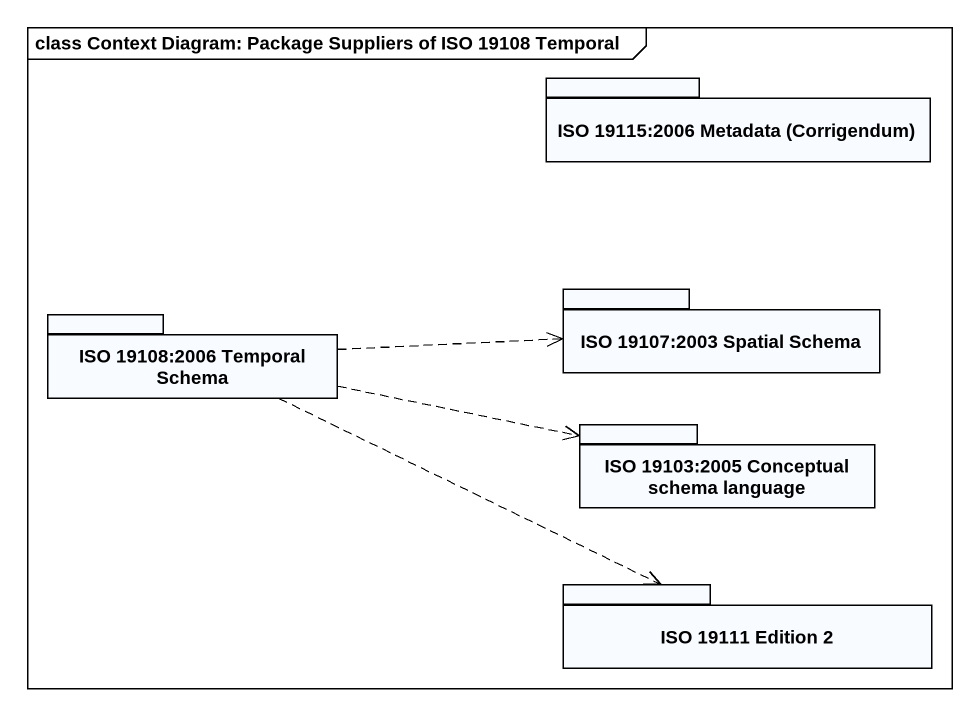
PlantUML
@startuml
mainframe class Context Diagram: Package Suppliers of ISO 19108 Temporal
package "ISO 19115:2006 Metadata (Corrigendum)" as ISO_19115_2006_Metadata {
}
package "ISO 19107:2003 Spatial Schema" as ISO_19107_2003_Spatial {
}
package "ISO 19108:2006 Temporal Schema" as ISO_19108_2006_Temporal {
}
package "ISO 19103:2005 Conceptual schema language" as ISO_19103_2005_Conceptual {
}
package "ISO 19111 Edition 2" as ISO_19111_Edition_2 {
}
ISO_19108_2006_Temporal .right.> ISO_19107_2003_Spatial
ISO_19108_2006_Temporal .right.> ISO_19103_2005_Conceptual
ISO_19108_2006_Temporal .right.> ISO_19111_Edition_2
@enduml
